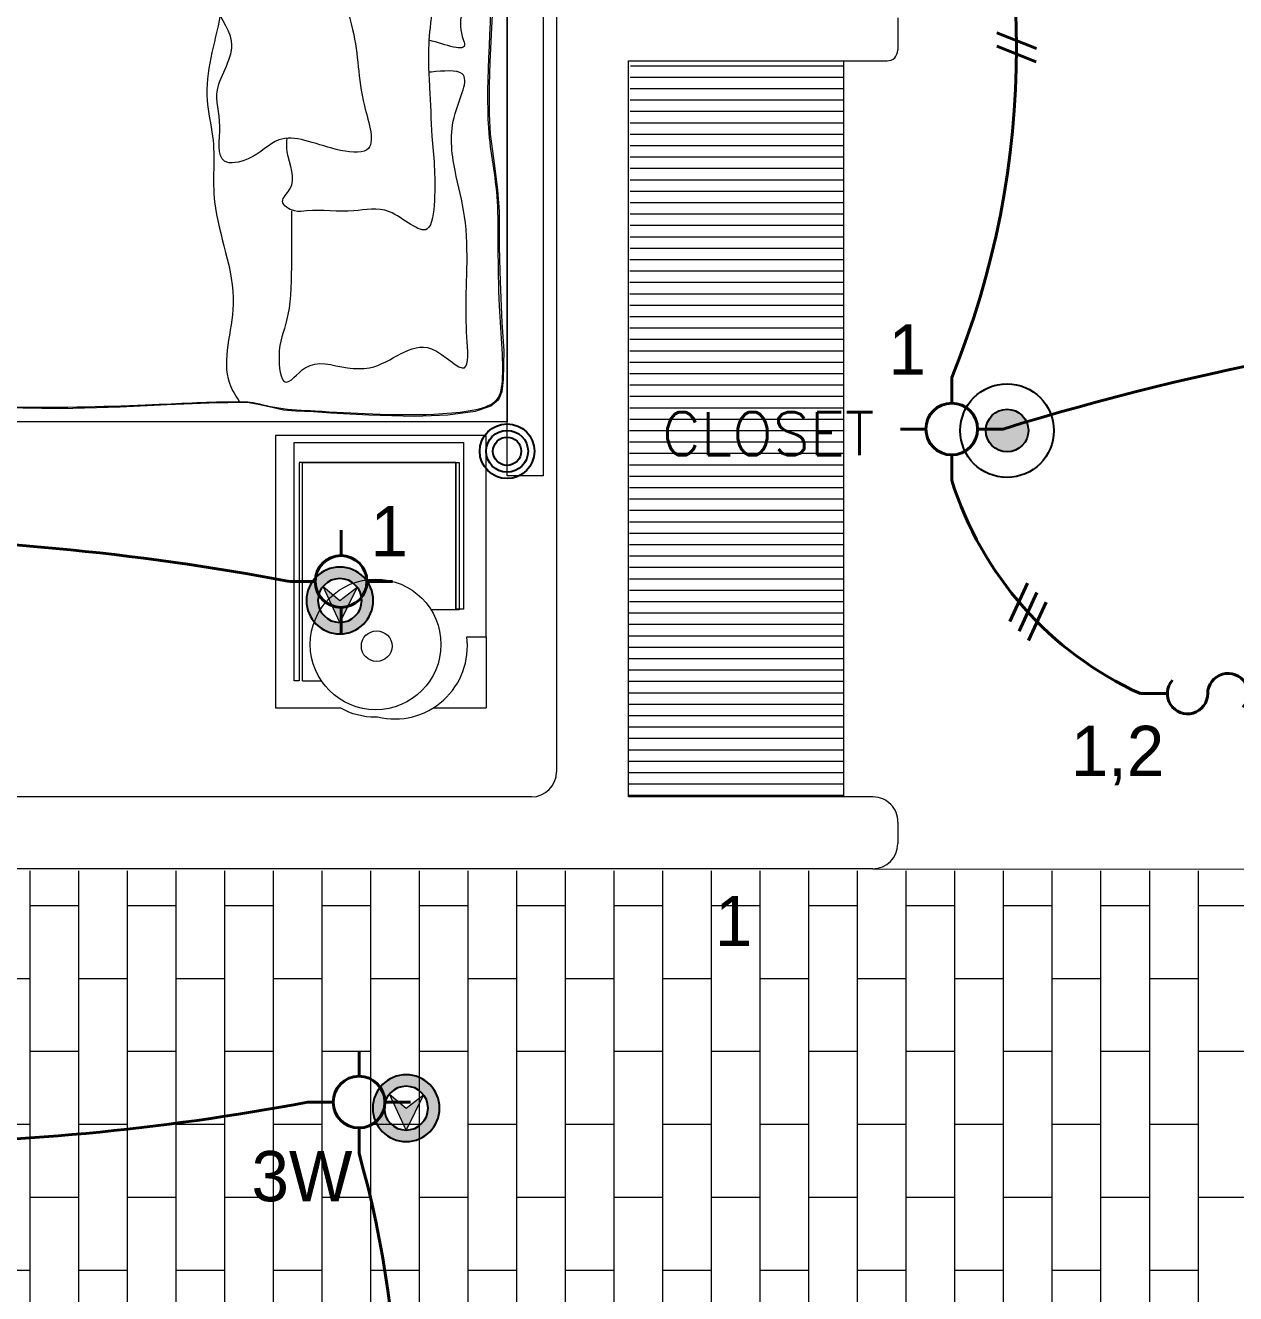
# Model space of a CAD drawing. Header units: metres. Extents: x 14 to 2416, y -346 to 476.
# Drawn here: x 47.873 to 51.242, y -76.309 to -72.777 of the extents above; entities that cross this region are included whole.
import ezdxf

# ---------------------------------------------------------------- set-up
doc = ezdxf.new("R2010")
doc.units = ezdxf.units.M
doc.linetypes.add('0', pattern=[0])
doc.layers.get('0').update_dxf_attribs({"linetype": '0', "lineweight": 20})
for name, color, linetype, lineweight in [('A-ANNO-TEXT', 20, 'Continuous', 13), ('A-WALL', 250, 'Continuous', 20), ('baños', 251, 'Continuous', 0), ('closets', 253, 'Continuous', 0), ('E Salida Interruptores', 22, 'Continuous', 40), ('E Salida Luces', 22, 'Continuous', 40), ('E Tuberia Emp Losa', 22, 'Continuous', 40), ('MAVA', 1, 'Continuous', 15), ('MOBILIARIOS', 252, 'Continuous', 0), ('piso', 253, 'Continuous', 0), ('textos', 7, 'Continuous', 0)]:
    doc.layers.add(name, color=color, linetype=linetype, lineweight=lineweight)
doc.layers.add('hatch piso', color=253, linetype='Continuous', lineweight=0, transparency=0.7)
doc.layers.add('MAVA LUM', color=1, linetype='Continuous')
doc.layers.add('MAVA Luminarias', color=1, linetype='Continuous')
doc.styles.add('CENTURY GOTHIC', font='GOTHIC.TTF')
doc.styles.add('DIMTEXT', font='dim.shx', dxfattribs={"width": 0.75})
doc.styles.get("Standard").update_dxf_attribs({"font": 'arial.ttf', "height": 0.1875})

# ---------------------------------------------------------------- blocks, each defined once
blk = doc.blocks.new('SUPERFICIAL')
at = {"layer": 'MAVA LUM'}
h = blk.add_hatch(color=256, dxfattribs=at)
h.dxf.hatch_style = 1
edge = h.paths.add_edge_path()
edge.add_arc((0.0008, 0.0016), 0.059, 0, 360)
for radius in [0.1303, 0.0593]:
    blk.add_circle((0.0008, 0.0016, 0), radius, dxfattribs=at)
at = {"ltscale": 1e-05, "style": 'DIMTEXT', "flags": 1}
blk.add_attdef('MULTIPLICADOR', (0.0928, 0.4687), '', height=0.15, dxfattribs=at)
blk = doc.blocks.new('dl ip')
at = {"layer": 'MAVA', "true_color": 0xf8991e, "transparency": 33554687}
h = blk.add_hatch(color=30, dxfattribs=at)
h.dxf.hatch_style = 1
h.paths.add_polyline_path([(94.7574, -111.2088), (94.7109, -111.2482), (94.6624, -111.2113), (94.7109, -111.3092)])
at = {"layer": 'MAVA Luminarias', "linetype": 'Continuous', "true_color": 0xf8991e}
h = blk.add_hatch(color=30, dxfattribs=at)
h.paths.add_polyline_path([(94.618, -111.2482, 1), (94.8039, -111.2482, 1)])
h.paths.add_polyline_path([(94.7719, -111.2482, -1), (94.6499, -111.2482, -1)], flags=16)
at = {"layer": 'MAVA', "color": 30, "true_color": 0xf8991e}
for p, q in [((94.7109, -111.2482), (94.6624, -111.2113)), ((94.6624, -111.2113), (94.7109, -111.3092)), ((94.7109, -111.3092), (94.7574, -111.2088)), ((94.7574, -111.2088), (94.7109, -111.2482))]:
    blk.add_line(p, q, dxfattribs=at)
at = {"layer": 'MAVA Luminarias', "color": 30, "linetype": 'Continuous', "true_color": 0xf8991e}
for radius in [0.093, 0.061]:
    blk.add_circle((94.7109, -111.2482), radius, dxfattribs=at)
blk = doc.blocks.new('PL BASE 1N NASAS 09')
at = {"layer": 'closets', "transparency": 33554687}
h = blk.add_hatch(dxfattribs=at)
h.set_pattern_fill('LINE', color=256, scale=0.01, angle=180)
h.set_pattern_definition([(180, (-436.975463, -2859.17424), (-4e-18, -0.03175), [])])
h.paths.add_polyline_path([(-100.8257, -37.4997), (-100.8295, -39.5497), (-100.2311, -39.5497), (-100.2311, -37.4997)])
at = {"layer": 'A-WALL'}
for p, q in [((-101.031, -35.5197), (-101.031, -39.4797)), ((-100.0811, -37.3797), (-100.0811, -37.4697)), ((-100.831, -37.4997), (-100.1111, -37.4997)), ((-100.831, -39.5497), (-100.831, -37.4997)), ((-101.101, -39.5497), (-103.915, -39.5497)), ((-100.15, -39.5497), (-100.831, -39.5497)), ((-100.0811, -39.6197), (-100.0811, -39.6797)), ((-100.1511, -39.7497), (-103.915, -39.7497))]:
    blk.add_line(p, q, dxfattribs=at)
for centre, radius, start, end in [((-100.1111, -37.4697), 0.03, 270, 0), ((-101.101, -39.4797), 0.07, 270, 0), ((-100.1501, -39.6188), 0.0691, 359.2271, 89.8655), ((-100.1511, -39.6797), 0.07, 270, 0)]:
    blk.add_arc(centre, radius, start, end, dxfattribs=at)
at = {"layer": 'closets', "transparency": 33554687}
blk.add_line((-100.2311, -39.5497), (-100.2311, -37.4997), dxfattribs=at)
at = {"layer": 'piso'}
blk.add_line((-100.1511, -39.7497), (-99.0894, -39.7507), dxfattribs=at)
at = {"layer": 'textos', "insert": (-98.7396, -38.5982), "char_height": 0.15, "width": 3.404877, "attachment_point": 9}
blk.add_mtext('\\pxqc;{\\Fromans|c0;\\H0.8x;CLOSET\\H1.25x; }', dxfattribs=at)
blk = doc.blocks.new('A$C11dadbfd')
at = {"layer": 'MOBILIARIOS'}
for p, q in [((1.7951, 3.6335), (1.9417, 3.6335)), ((1.9417, 3.4354), (1.9417, 3.6335)), ((1.9417, 0.2292), (1.9417, 0.0311)), ((1.7951, 0.0311), (1.9417, 0.0311))]:
    blk.add_line(p, q, dxfattribs=at)
for points in [[(1.3875, 2.8747), (1.3875, 2.8753), (1.3554, 2.8753), (1.3554, 3.6335), (1.5357, 3.6335, -0.127695), (1.6339, 3.659, -0.007083), (1.6396, 3.6589, -0.52849), (1.8874, 3.4354), (1.9417, 3.4354), (1.9417, 2.8753), (1.8985, 2.8753), (1.8985, 2.8747), (1.8575, 2.8747)], [(1.3875, 0.7899), (1.3875, 0.7893), (1.3554, 0.7893), (1.3554, 0.0311), (1.5357, 0.0311, 0.127695), (1.6339, 0.0056, 0.007083), (1.6396, 0.0057, 0.52849), (1.8874, 0.2292), (1.9417, 0.2292), (1.9417, 0.7893), (1.8985, 0.7893), (1.8985, 0.7899), (1.8575, 0.7899)]]:
    blk.add_lwpolyline(points, format="xyb", close=True, dxfattribs=at)
for points in [[(1.8575, 3.3604), (1.8575, 2.9503), (1.4212, 2.9503), (1.4212, 3.5585), (1.4075, 3.5585), (1.4075, 2.8947), (1.8575, 2.8947), (1.8785, 2.8947), (1.8785, 3.3592), (1.8575, 3.3592), (1.8575, 2.9503)], [(2.1, 0.6774), (2, 0.6774), (2, 2.9774), (2.1, 2.9774)], [(2, 0.8274), (0, 0.8274), (0, 2.8274), (2, 2.8274)], [(1.984, 2.7359), (1.9682, 2.4885), (1.9635, 2.4003), (1.9626, 2.1559), (1.9626, 2.1046), (1.9588, 1.9621), (1.9521, 1.8305), (1.9502, 1.7649), (1.9502, 1.6851), (1.9531, 1.629), (1.9645, 1.5406), (1.973, 1.4728), (1.9778, 1.4138), (1.9778, 1.3179), (1.9787, 1.2798), (1.9806, 1.2181), (1.9854, 1.1031), (1.9911, 1.0261), (1.9891, 0.9459), (1.9853, 0.9108), (1.9758, 0.8889), (1.9549, 0.8709), (1.9112, 0.8566), (1.8349, 0.8461), (1.7418, 0.8423), (1.6153, 0.8461), (1.5089, 0.8519), (1.4612, 0.8557), (1.4108, 0.8576), (1.3776, 0.8604), (1.3377, 0.869), (1.3026, 0.8766), (1.276, 0.8814), (1.17, 0.8795), (1.0539, 0.8747), (0.9229, 0.868), (0.7572, 0.8642), (0.652, 0.8656), (0.6118, 0.8673), (0.5341, 0.869), (0.451, 0.8732), (0.4117, 0.874), (0.3599, 0.8723), (0.3114, 0.8723), (0.2345, 0.8715), (0.1881, 0.8741), (0.1337, 0.8816), (0.0936, 0.8942), (0.0593, 0.9134), (0.0376, 0.9402), (0.0225, 0.9728), (0.0159, 1.0071), (0.0134, 1.0607), (0.015, 1.1201), (0.0175, 1.1644), (0.0201, 1.2099), (0.0217, 1.2534), (0.0226, 1.3044), (0.0234, 1.3546), (0.0242, 1.4801), (0.0234, 1.568), (0.0259, 1.6257), (0.0293, 1.7852), (0.0293, 1.9199), (0.0276, 2.0948), (0.02, 2.2676), (0.0158, 2.4048), (0.0166, 2.4826), (0.0225, 2.5565), (0.0376, 2.6436), (0.061, 2.7055), (0.0969, 2.7565), (0.1479, 2.7958), (0.1909, 2.8076), (0.241, 2.8151), (0.2996, 2.8201), (0.3982, 2.8168), (0.4882, 2.8143), (0.5734, 2.8126), (0.6662, 2.8109), (0.813, 2.8126), (0.9075, 2.8143), (0.9605, 2.8169), (1.0157, 2.8185), (1.0776, 2.8177), (1.1319, 2.8152), (1.1657, 2.8093), (1.2083, 2.7943), (1.2234, 2.7901), (1.2384, 2.7968), (1.3036, 2.806), (1.3792, 2.8152), (1.4821, 2.8169), (1.6504, 2.8177), (1.7386, 2.8169), (1.7996, 2.8135), (1.8589, 2.8077), (1.9166, 2.7993), (1.9544, 2.7876), (1.9703, 2.7792), (1.9795, 2.7675), (1.9829, 2.7482)], [(1.8575, 0.3042), (1.8575, 0.7143), (1.4212, 0.7143), (1.4212, 0.1061), (1.4075, 0.1061), (1.4075, 0.7699), (1.8575, 0.7699), (1.8785, 0.7699), (1.8785, 0.3054), (1.8575, 0.3054), (1.8575, 0.7143)]]:
    blk.add_lwpolyline(points, close=True, dxfattribs=at)
for points in [[(1.4304, 3.5585), (1.4304, 2.9503), (1.8667, 2.9503), (1.8667, 3.3604), (1.7881, 3.3604)], [(1.4304, 3.5585), (1.4829, 3.5585)], [(1.4304, 0.1061), (1.4304, 0.7143), (1.8667, 0.7143), (1.8667, 0.3042), (1.7881, 0.3042)], [(1.4304, 0.1061), (1.4829, 0.1061)]]:
    blk.add_lwpolyline(points, dxfattribs=at)
for centre, radius in [((1.6339, 3.4571), 0.1819), ((1.6369, 3.4617), 0.0427), ((1.6339, 0.2076), 0.1819), ((1.6369, 0.2029), 0.0427)]:
    blk.add_circle(centre, radius, dxfattribs=at)
blk.add_arc((1.4035, 2.5972), 0.00932, 64.4366, 168.7327, dxfattribs=at)
for points, knots in [([(0.2769, 2.8152), (0.2379, 2.8116), (-0.0145, 2.7885), (0.0417, 2.1345), (0.031, 1.754), (0.0256, 1.5592)], [0, 0, 0, 0, 0.117685, 0.761841, 1.437924, 1.437924, 1.437924, 1.437924]), ([(1.2536, 0.8837), (1.2536, 0.8837), (1.2536, 0.8837), (1.2536, 0.8837), (1.2553, 0.8836), (1.2902, 0.8837), (1.3601, 0.8633), (1.5319, 0.8551), (1.739, 0.8394), (1.9697, 0.8633), (1.9954, 0.9487), (1.9697, 1.1987), (1.9824, 1.4698), (1.9294, 1.6589), (1.9697, 2.0804), (1.9512, 2.442), (1.9846, 2.7165), (1.9697, 2.8152), (1.5773, 2.8152), (1.391, 2.8152), (1.2491, 2.7954), (1.2358, 2.7954), (1.2203, 2.7835), (1.15, 2.8152), (1.0853, 2.8152), (0.9644, 2.8152)], [2.895366, 2.895366, 2.895366, 2.895366, 2.896475, 3.053535, 3.138588, 3.190252, 3.29358, 3.393683, 3.686394, 3.848283, 3.942303, 4.166996, 4.499824, 4.847407, 5.433591, 5.797126, 6.093613, 6.186669, 6.495546, 6.666013, 6.828452, 7.059973, 7.190877, 7.299822, 7.383928, 7.383928, 7.383928, 7.383928]), ([(1.2291, 2.7899), (1.1753, 2.6231), (1.1344, 2.5006), (1.2193, 2.3428), (1.2306, 2.2415), (1.2306, 2.1954)], [0.0005696, 0.0005696, 0.0005696, 0.0005696, 0.2116189, 0.3895346, 0.5346505, 0.5346505, 0.5346505, 0.5346505]), ([(1.4075, 2.6056), (1.4464, 2.605), (1.5112, 2.604), (1.6052, 2.5604), (1.6633, 2.6386), (1.7368, 2.634), (1.8841, 2.6519), (1.8025, 2.4679), (1.897, 2.3336), (1.8864, 2.1722), (1.9035, 2.0318), (1.8555, 1.9443), (1.8965, 1.8496), (1.8291, 1.879), (1.7823, 1.8902)], [0, 0, 0, 0, 0.125513, 0.209774, 0.279098, 0.385114, 0.440556, 0.579971, 0.776155, 0.956632, 1.067828, 1.221054, 1.242986, 1.352802, 1.352802, 1.352802, 1.352802]), ([(1.3944, 2.599), (1.394, 2.544), (1.3934, 2.4576), (1.4468, 2.3258), (1.3937, 2.2542), (1.409, 2.1981), (1.4099, 2.1812)], [0, 0, 0, 0, 0.1739603, 0.2732689, 0.4204064, 0.4281347, 0.4281347, 0.4281347, 0.4281347]), ([(1.5086, 2.1643), (1.4936, 2.1652), (1.3997, 2.1973), (1.3383, 2.1521), (1.182, 2.2235), (1.2227, 2.0905), (1.1573, 1.9979), (1.271, 1.8818), (1.1717, 1.7569), (1.2106, 1.666), (1.1853, 1.5363), (1.2988, 1.5579), (1.3751, 1.646), (1.4895, 1.5871), (1.6481, 1.5665), (1.5809, 1.7533), (1.589, 1.8781), (1.5321, 2.0442), (1.6164, 2.1034), (1.6483, 2.2197), (1.5711, 2.2057), (1.5086, 2.1643)], [0.483205, 0.483205, 0.483205, 0.483205, 0.53364, 0.686105, 0.79098, 0.874215, 0.993951, 1.121456, 1.272938, 1.391058, 1.496021, 1.56567, 1.671481, 1.841411, 1.931504, 2.070402, 2.301906, 2.427526, 2.537167, 2.607901, 2.719001, 2.719001, 2.719001, 2.719001]), ([(1.553, 2.0189), (1.5739, 2.0076), (1.6095, 1.9913), (1.679, 1.987), (1.7141, 2.0349), (1.8118, 2.0993), (1.774, 1.8858), (1.7853, 1.7674), (1.789, 1.6087), (1.8046, 1.4975), (1.7861, 1.3196), (1.6731, 1.437), (1.5644, 1.4057), (1.4728, 1.4213), (1.4066, 1.4098), (1.36, 1.4401), (1.4229, 1.4926), (1.3851, 1.5575), (1.3867, 1.605), (1.3874, 1.6175)], [0.032571, 0.032571, 0.032571, 0.032571, 0.107712, 0.156224, 0.235226, 0.291111, 0.451247, 0.617718, 0.770472, 0.95788, 1.036962, 1.155398, 1.259301, 1.397905, 1.433881, 1.478271, 1.518706, 1.629903, 1.669516, 1.669516, 1.669516, 1.669516]), ([(1.2013, 1.9598), (1.1864, 1.8804), (1.147, 1.769), (1.1924, 1.5931), (1.1657, 1.4114), (1.2752, 1.1795), (1.1954, 0.98), (1.2439, 0.9003), (1.2553, 0.8837)], [0.780746, 0.780746, 0.780746, 0.780746, 1.031047, 1.138144, 1.338216, 1.638789, 1.87051, 1.932727, 1.932727, 1.932727, 1.932727]), ([(1.3994, 1.4151), (1.3997, 1.3674), (1.4003, 1.2566), (1.3963, 1.1171), (1.3571, 1.0341), (1.3748, 0.9042), (1.4479, 1.0108), (1.5283, 0.9775), (1.6662, 0.9713), (1.7601, 1.0928), (1.8987, 0.9322), (1.8818, 1.1222), (1.8895, 1.2335), (1.8882, 1.3956), (1.8501, 1.5341), (1.834, 1.6702), (1.9144, 1.8144), (1.8189, 1.8044), (1.7843, 1.8013), (1.7818, 1.8011)], [0, 0, 0, 0, 0.152599, 0.305824, 0.413498, 0.490111, 0.57095, 0.695693, 0.751084, 0.933009, 1.04478, 1.135217, 1.336369, 1.489125, 1.623798, 1.783333, 1.909904, 2.000264, 2.007333, 2.007333, 2.007333, 2.007333]), ([(0.0256, 1.5592), (0.0256, 1.4272), (0.0256, 1.2316), (0.0048, 0.935), (0.136, 0.8633), (0.4134, 0.881), (0.6395, 0.8633), (1.0646, 0.8759), (1.1613, 0.8837), (1.2537, 0.8837)], [0, 0, 0, 0, 0.418295, 0.63409, 0.877661, 1.085184, 1.239382, 1.462689, 1.680419, 1.680419, 1.680419, 1.680419])]:
    blk.add_open_spline(points, degree=3, knots=knots, dxfattribs=at)
blk.add_open_spline([(0.9644, 2.8152), (0.6575, 2.8005), (0.4702, 2.816), (0.2769, 2.8152)], degree=3, dxfattribs=at)
blk = doc.blocks.new('PL MUEBLES 1N NASAS 09')
at = {"layer": 'hatch piso'}
h = blk.add_hatch(dxfattribs=at)
h.set_pattern_fill('AR-BRSTD', color=256, scale=0.002, angle=-90)
h.set_pattern_definition([(270, (-8.74588, 232.01007), (0.1354836, -2e-17), []), (0, (-8.74588, 232.01007), (0.1354836, 0.2032), [0.1354836, -0.1354836])])
edge = h.paths.add_edge_path()
edge.add_line((62.3305, 47.1481), (63.2305, 47.1481))
edge.add_line((63.2305, 47.1481), (63.2305, 48.4481))
edge.add_line((63.2305, 48.4481), (56.5331, 48.4481))
edge.add_line((56.5331, 48.4481), (56.5331, 48.2731))
edge.add_line((56.5331, 48.2731), (56.3831, 48.2731))
edge.add_line((56.3831, 48.2731), (56.3831, 48.4536))
edge.add_line((56.3831, 48.4536), (54.5879, 48.4536))
edge.add_line((54.5879, 48.4536), (54.5879, 46.9481))
edge.add_line((54.5879, 46.9481), (55.8257, 46.9481))
edge.add_arc((55.8755, 46.9973), 0.07, 180, 224.6727, ccw=False)
edge.add_line((55.8055, 46.9973), (55.8055, 47.1073))
edge.add_arc((55.8755, 47.1073), 0.07, 90, 180, ccw=False)
edge.add_line((55.8755, 47.1773), (55.9855, 47.1773))
edge.add_arc((55.9855, 47.1073), 0.07, 0, 90, ccw=False)
edge.add_line((56.0555, 47.1073), (56.0555, 46.9973))
edge.add_arc((55.9855, 46.9973), 0.07, -44.6727, 0, ccw=False)
edge.add_line((56.0353, 46.9481), (59.0257, 46.9481))
edge.add_arc((59.0755, 46.9973), 0.07, 180, 224.6728, ccw=False)
edge.add_line((59.0055, 46.9973), (59.0055, 47.1073))
edge.add_arc((59.0755, 47.1073), 0.07, 90, 180, ccw=False)
edge.add_line((59.0755, 47.1773), (59.1855, 47.1773))
edge.add_arc((59.1855, 47.1073), 0.07, 0, 90, ccw=False)
edge.add_line((59.2555, 47.1073), (59.2555, 46.9973))
edge.add_arc((59.1855, 46.9973), 0.07, -90, 0, ccw=False)
edge.add_line((59.1855, 46.9273), (59.0755, 46.9273))
edge.add_arc((59.0755, 46.9973), 0.07, 229.9948, 270, ccw=False)
edge.add_line((59.0305, 46.9437), (59.0305, 44.972))
edge.add_arc((59.0755, 44.9184), 0.07, 90, 130.0052, ccw=False)
edge.add_line((59.0755, 44.9884), (59.1855, 44.9884))
edge.add_arc((59.1855, 44.9184), 0.07, 0, 90, ccw=False)
edge.add_line((59.2555, 44.9184), (59.2555, 44.8084))
edge.add_arc((59.1855, 44.8084), 0.07, -90, 0, ccw=False)
edge.add_line((59.1855, 44.7384), (59.0755, 44.7384))
edge.add_arc((59.0755, 44.8084), 0.07, 229.9948, 270, ccw=False)
edge.add_line((59.0305, 44.7548), (59.0305, 41.172))
edge.add_arc((59.0755, 41.1184), 0.07, 90, 130.0052, ccw=False)
edge.add_line((59.0755, 41.1884), (59.1855, 41.1884))
edge.add_arc((59.1855, 41.1184), 0.07, 0, 90, ccw=False)
edge.add_line((59.2555, 41.1184), (59.2555, 41.0084))
edge.add_arc((59.1855, 41.0084), 0.07, -90, 0, ccw=False)
edge.add_line((59.1855, 40.9384), (59.0755, 40.9384))
edge.add_arc((59.0755, 41.0084), 0.07, 180, 270, ccw=False)
edge.add_line((59.0055, 41.0084), (59.0055, 41.1184))
edge.add_arc((59.0755, 41.1184), 0.07, 149.8481, 180, ccw=False)
edge.add_line((59.0149, 41.1535), (56.0391, 41.1535))
edge.add_arc((55.9855, 41.1085), 0.07, 0, 40.0052, ccw=False)
edge.add_line((56.0555, 41.1085), (56.0555, 40.9985))
edge.add_arc((55.9855, 40.9985), 0.07, -90, 0, ccw=False)
edge.add_line((55.9855, 40.9285), (55.8755, 40.9285))
edge.add_arc((55.8755, 40.9985), 0.07, 180, 270, ccw=False)
edge.add_line((55.8055, 40.9985), (55.8055, 41.1085))
edge.add_arc((55.8755, 41.1085), 0.07, 139.9948, 180, ccw=False)
edge.add_line((55.8219, 41.1535), (50.4363, 41.1535))
edge.add_arc((50.3827, 41.1085), 0.07, 0, 40.0052, ccw=False)
edge.add_line((50.4527, 41.1085), (50.4527, 40.9985))
edge.add_arc((50.3827, 40.9985), 0.07, -90, 0, ccw=False)
edge.add_line((50.3827, 40.9285), (50.2727, 40.9285))
edge.add_arc((50.2727, 40.9985), 0.07, 180, 270, ccw=False)
edge.add_line((50.2027, 40.9985), (50.2027, 41.1085))
edge.add_arc((50.2727, 41.1085), 0.07, 139.9948, 180, ccw=False)
edge.add_line((50.2191, 41.1535), (46.4305, 41.1535))
edge.add_line((46.4305, 41.1535), (46.4305, 40.9535))
edge.add_line((46.4305, 40.9535), (44.3305, 40.9535))
edge.add_line((44.3305, 40.9535), (44.3305, 39.3536))
edge.add_line((44.3305, 39.3536), (47.8305, 39.3536))
edge.add_line((47.8305, 39.3536), (47.8305, 38.9536))
edge.add_line((47.8305, 38.9536), (62.3305, 38.9536))
edge.add_line((62.3305, 38.9536), (62.3305, 47.1481))
at = {"layer": 'baños'}
blk.add_blockref('PL BASE 1N NASAS 09', (162.2615, 88.2033), dxfattribs=at)
at = {"layer": 'MOBILIARIOS'}
blk.add_blockref('A$C11dadbfd', (59.0928, 48.8707), dxfattribs=at)
blk = doc.blocks.new('A$Cbef68299')
blk.add_blockref('PL MUEBLES 1N NASAS 09', (-30.7659, -32.0535))
blk = doc.blocks.new('A$Cc5be7df0')
at = {"layer": 'A-ANNO-TEXT'}
blk.add_blockref('A$Cbef68299', (4.1493, 17.337), dxfattribs=at)
blk = doc.blocks.new('*U541')
at = {"layer": 'E Salida Luces', "linetype": 'Continuous'}
for p, q in [((0, 0.3583), (0, 0.1807)), ((-0.3576, 0.0007), (-0.18, 0.0007)), ((0.18, 0.0007), (0.3576, 0.0007)), ((0, -0.1793), (0, -0.3569))]:
    blk.add_line(p, q, dxfattribs=at)
blk.add_circle((0, 0.0007), 0.18, dxfattribs=at)
blk = doc.blocks.new('*U370')
for p, q in [((0.025, 1.368), (-1.049, -1.483)), ((0.987, 1.368), (-0.088, -1.483))]:
    blk.add_line(p, q)
blk = doc.blocks.new('*U578')
at = {"xscale": 0.0393700787401575, "yscale": 0.0393700787401575, "zscale": 0.0393700787401575, "rotation": 315.5682015028858}
blk.add_blockref('*U370', (0.0025, 0.0008), dxfattribs=at)
blk = doc.blocks.new('*U624')
at = {"layer": 'E Salida Interruptores'}
for p, q in [((-0.3, 0), (-0.375, 0)), ((-0.075, 0), (0, 0))]:
    blk.add_line(p, q, dxfattribs=at)
for centre, start, end in [((-0.24375, 0), 0, 221.81031), ((-0.13125, 0), 180, 41.81031)]:
    blk.add_arc(centre, 0.05625, start, end, dxfattribs=at)
blk = doc.blocks.new('*U570')
at = {"xscale": 0.0393700787401575, "yscale": 0.0393700787401575, "zscale": 0.0393700787401575, "rotation": 358.9818383004028}
blk.add_blockref('*U370', (0.0013, 0.0022), dxfattribs=at)
blk = doc.blocks.new('*U579')
at = {"layer": 'E Salida Luces', "linetype": 'Continuous'}
for p, q in [((0, 0.3583), (0, 0.1807)), ((-0.3576, 0.0007), (-0.18, 0.0007)), ((0.18, 0.0007), (0.3576, 0.0007)), ((0, -0.1793), (0, -0.3569))]:
    blk.add_line(p, q, dxfattribs=at)
blk.add_circle((0, 0.0007), 0.18, dxfattribs=at)
blk = doc.blocks.new('*U534')
at = {"layer": 'E Salida Luces', "linetype": 'Continuous'}
for p, q in [((0, 0.3583), (0, 0.1807)), ((-0.3576, 0.0007), (-0.18, 0.0007)), ((0.18, 0.0007), (0.3576, 0.0007)), ((0, -0.1793), (0, -0.3569))]:
    blk.add_line(p, q, dxfattribs=at)
blk.add_circle((0, 0.0007), 0.18, dxfattribs=at)

msp = doc.modelspace()

# ---------------------------------------------------------------- linework, layer by layer
at = {"layer": 'E Salida Luces'}
for centre, radius, start, end in [((48.1983, -72.8387), 2.4337, 337.7986, 22.2014), ((52.8792, -81.3155), 7.7581, 81.44337, 107.12641), ((51.3801, -73.7527), 0.9733, 197.4422, 245.5039), ((47.3016, -81.2142), 7.011, 79.25645, 100.74355), ((47.42, -69.23), 6.6622, 259.28633, 280.71367), ((46.0953, -76.6882), 2.8134, 344.1369, 15.8631)]:
    msp.add_arc(centre, radius, start, end, dxfattribs=at)
at = {"layer": 'MAVA Luminarias'}
for radius in [0.0762, 0.0582, 0.0393]:
    msp.add_circle((49.2138, -73.9634), radius, dxfattribs=at)

# ---------------------------------------------------------------- block references
at = {"layer": 'A-ANNO-TEXT'}
msp.add_blockref('A$Cc5be7df0', (14.7377, -108.8632), dxfattribs=at)
at = {"layer": 'E Salida Luces', "xscale": 0.4, "yscale": 0.4, "zscale": 0.4, "rotation": 180}
msp.add_blockref('*U541', (50.4516, -73.9011), dxfattribs=at)
at = {"layer": 'E Salida Luces', "yscale": 0.4, "zscale": 0.4}
for name, p, xscale in [('*U579', (48.7516, -74.3264), -0.4), ('*U534', (48.8016, -75.7764), 0.4)]:
    msp.add_blockref(name, p, dxfattribs=dict(at, xscale=xscale))
at = {"layer": 'E Tuberia Emp Losa', "yscale": 0.9842519685039484, "zscale": 0.9842519685039484}
for name, p, xscale, rotation in [('*U570', (50.632, -72.8387), 0.9842519685039484, 270), ('*U578', (50.6508, -74.3973), -0.9842519685039484, 90), ('*U578', (50.6769, -74.4239), -0.9842519685039484, 90)]:
    msp.add_blockref(name, p, dxfattribs=dict(at, xscale=xscale, rotation=rotation))
at = {"layer": 'E Tuberia Emp Losa', "xscale": -1, "rotation": 180}
msp.add_blockref('*U624', (51.3516, -74.6384), dxfattribs=at)
at = {"layer": 'MAVA Luminarias'}
msp.add_blockref('SUPERFICIAL', (50.6047, -73.9074, 0), dxfattribs=at)
at = {"layer": 'MAVA Luminarias', "xscale": -1}
for p in [(143.4591, 36.8692), (143.6437, 35.4553)]:
    msp.add_blockref('dl ip', p, dxfattribs=at)

# ---------------------------------------------------------------- texts
at = {"layer": 'E Tuberia Emp Losa', "char_height": 0.14, "attachment_point": 5, "style": 'CENTURY GOTHIC'}
for s, insert, width in [('1 ', (50.3277, -73.68), 0.276812), ('1', (48.8857, -74.1862), 0.529968), ('1,2', (50.913, -74.8109), 0.486115), ('1 ', (49.8447, -75.2716), 0.276812), ('3W', (48.6428, -75.9832), 0.836737)]:
    msp.add_mtext(s, dxfattribs=dict(at, insert=insert, width=width))

doc.saveas('drawing.dxf')
